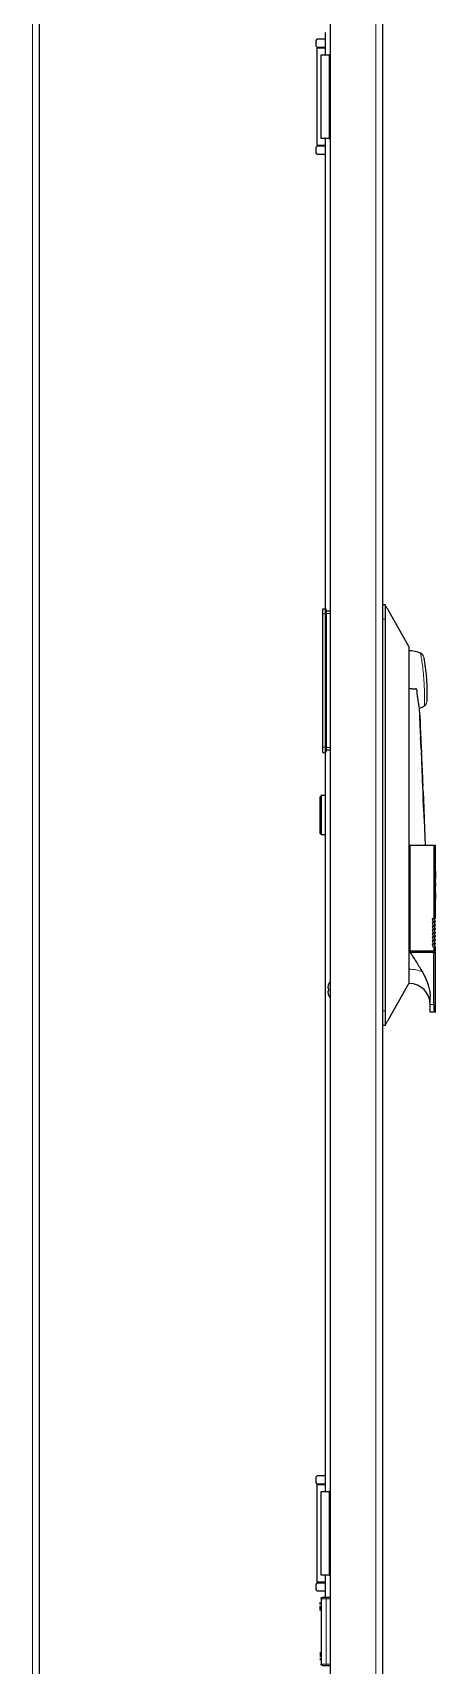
# Model space of a CAD drawing. Header units: millimetres. Extents: x -596 to 1663, y -811 to 1017.
# Drawn here: x 383 to 537, y -240 to 385 of the extents above; entities that cross this region are included whole.
import ezdxf

# ---------------------------------------------------------------- set-up
doc = ezdxf.new("R2010")
doc.units = ezdxf.units.MM

msp = doc.modelspace()

# ---------------------------------------------------------------- linework, layer by layer
at = {"color": 7, "linetype": 'Continuous', "lineweight": 25}
for p, q in [((385.73, -691.96), (385.73, 863.04)), ((497.27, -691.96), (497.27, 863.04)), ((517.27, 860.44), (517.27, 163.04)), ((491.72, 382.04), (491.72, 380.04)), ((495.27, 382.54), (492.22, 382.54)), ((495.27, 385.04), (495.27, 376.54)), ((492.22, 379.54), (495.27, 379.54)), ((492.22, 379.54), (492.22, 379.24)), ((492.22, 341.84), (492.22, 379.24)), ((492.22, 379.24), (495.22, 379.24)), ((493.77, 376.54), (496.77, 376.54)), ((493.77, 344.54), (493.77, 376.54)), ((494.72, 379.54), (494.72, 379.24)), ((495.22, 379.24), (495.27, 379.24)), ((497.27, 376.54), (496.77, 376.54)), ((496.77, 344.54), (493.77, 344.54)), ((495.27, 344.54), (495.27, 164.54)), ((496.77, 344.54), (497.27, 344.54)), ((491.72, 341.04), (491.72, 339.04)), ((495.22, 341.84), (492.22, 341.84)), ((492.22, 341.84), (492.22, 341.54)), ((495.27, 341.54), (492.22, 341.54)), ((492.22, 338.54), (495.27, 338.54)), ((494.72, 341.84), (494.72, 341.54)), ((495.27, 341.84), (495.22, 341.84)), ((494.37, 162.54), (494.37, 164.54)), ((494.37, 164.54), (495.27, 164.54)), ((494.37, 111.54), (494.37, 162.54)), ((495.67, 164.14), (495.67, 162.54)), ((495.67, 163.74), (497.27, 163.74)), ((495.67, 162.54), (495.67, 111.54)), ((518.27, 166.04), (517.27, 166.04)), ((517.27, 163.04), (517.27, 160.54)), ((527.27, 150.04), (519.35, 164.13)), ((517.27, 160.54), (517.27, 10.54)), ((518.27, 160.54), (518.27, 10.54)), ((527.27, 150.04), (527.27, 144.57)), ((527.27, 144.57), (527.27, 137.04)), ((527.27, 137.04), (527.27, 34.04)), ((531.79, 117.37), (531.39, 126.56)), ((534.21, 128.98), (534.22, 129.17)), ((531.51, 123.34), (531.46, 123.72)), ((531.52, 123.34), (531.47, 123.72)), ((531.47, 123.72), (531.59, 120.56)), ((531.52, 123.05), (531.51, 123.34)), ((531.52, 123.34), (531.51, 123.34)), ((531.53, 123.05), (531.52, 123.34)), ((531.53, 123.05), (531.52, 123.05)), ((531.88, 115.28), (531.78, 117.37)), ((531.79, 117.36), (531.78, 117.36)), ((532.06, 111.38), (531.83, 115.17)), ((532.04, 111.77), (531.9, 114.87)), ((531.9, 113.48), (532.14, 109.49)), ((494.37, 109.54), (494.37, 111.54)), ((494.37, 109.54), (495.27, 109.54)), ((495.27, 109.54), (495.27, -173.46)), ((495.67, 111.54), (495.67, 109.94)), ((497.27, 110.34), (495.67, 110.34)), ((532.03, 111.77), (532.06, 111.38)), ((532.1, 110.12), (532.05, 111.38)), ((532.06, 111.38), (532.05, 111.38)), ((532.08, 109.49), (532.07, 109.49)), ((532.14, 109.49), (532.08, 109.49)), ((532.23, 107.26), (532.13, 109.49)), ((532.17, 107.26), (532.17, 107.27)), ((532.17, 107.26), (532.17, 107.26)), ((532.29, 106), (532.24, 107.26)), ((532.28, 105.99), (532.28, 106)), ((532.39, 103.54), (532.3, 105.68)), ((532.4, 103.54), (532.39, 103.54)), ((532.6, 98.99), (532.4, 103.57)), ((532.45, 101.52), (532.49, 100.55)), ((532.46, 101.52), (532.5, 100.55)), ((532.57, 98.99), (532.56, 98.99)), ((532.69, 96.63), (532.59, 98.99)), ((532.64, 96.63), (532.64, 96.63)), ((532.81, 94.16), (532.7, 96.63)), ((532.76, 94.92), (532.77, 94.92)), ((532.77, 94.92), (532.78, 94.92)), ((532.8, 94.4), (532.79, 94.54)), ((532.82, 93.99), (532.8, 94.28)), ((493.77, 93.04), (493.27, 92.54)), ((493.27, 85.54), (493.27, 92.54)), ((495.27, 93.04), (493.77, 93.04)), ((493.77, 93.04), (493.77, 85.54)), ((532.84, 92.69), (532.82, 92.69)), ((532.85, 92.69), (532.83, 92.69)), ((532.89, 92.23), (532.84, 93.47)), ((532.87, 91.9), (532.84, 92.69)), ((532.88, 91.9), (532.85, 92.69)), ((532.86, 91.9), (532.85, 91.9)), ((532.86, 91.9), (532.88, 91.9)), ((532.87, 92.72), (532.92, 91.62)), ((532.91, 91.91), (532.89, 92.23)), ((532.95, 91.02), (532.91, 91.81)), ((533, 89.78), (532.95, 91.02)), ((533.04, 88.98), (533.02, 89.25)), ((533.05, 88.73), (533.04, 88.86)), ((533.18, 85.66), (533.06, 88.33)), ((533.06, 88.26), (533.06, 88.26)), ((533.07, 88.26), (533.07, 88.26)), ((493.27, 78.54), (493.27, 85.54)), ((493.77, 85.54), (493.77, 78.04)), ((533.18, 84.19), (533.12, 85.64)), ((533.14, 85.66), (533.13, 85.66)), ((533.26, 83.54), (533.17, 85.66)), ((533.69, 74.04), (533.27, 83.55)), ((493.27, 78.54), (493.77, 78.04)), ((493.77, 78.04), (495.27, 78.04)), ((527.27, 74.04), (527.48, 74.04)), ((527.48, 74.04), (527.72, 74.04)), ((527.72, 74.04), (527.72, 33.54)), ((527.72, 74.04), (536.83, 74.04)), ((536.83, 74.04), (536.83, 46.04)), ((536.83, 74.04), (537.48, 74.04)), ((537.23, 69.04), (537.48, 69.04)), ((537.23, 69.04), (537.23, 59.28)), ((537.47, 67.09), (537.47, 69.04)), ((537.48, 69.04), (537.48, 74.04)), ((537.35, 67.09), (537.35, 61.24)), ((537.36, 67.09), (537.35, 67.09)), ((537.36, 67.09), (537.36, 61.24)), ((537.36, 67.09), (537.48, 67.09)), ((537.48, 66.12), (537.41, 66.12)), ((537.41, 66.12), (537.41, 61.24)), ((537.46, 64.16), (537.46, 61.24)), ((537.47, 64.16), (537.46, 64.16)), ((537.47, 64.16), (537.47, 66.12)), ((537.47, 64.16), (537.47, 61.24)), ((537.47, 64.16), (537.48, 64.16)), ((537.48, 66.12), (537.48, 67.09)), ((537.48, 61.24), (537.48, 64.16)), ((537.41, 59.28), (537.23, 59.28)), ((537.36, 61.24), (537.35, 61.24)), ((537.41, 61.24), (537.36, 61.24)), ((537.41, 59.28), (537.41, 56.36)), ((537.48, 56.36), (537.41, 56.36)), ((537.47, 61.24), (537.46, 61.24)), ((537.46, 59.28), (537.46, 58.31)), ((537.47, 59.28), (537.46, 59.28)), ((537.47, 58.31), (537.46, 58.31)), ((537.47, 59.28), (537.47, 61.24)), ((537.48, 61.24), (537.47, 61.24)), ((537.47, 59.28), (537.47, 58.31)), ((537.47, 59.28), (537.48, 59.28)), ((537.47, 56.36), (537.47, 58.31)), ((537.48, 58.31), (537.47, 58.31)), ((537.48, 58.31), (537.48, 59.28)), ((537.48, 55.48), (537.48, 56.36)), ((537.37, 55.48), (537.23, 55.48)), ((537.23, 55.48), (537.23, 52.51)), ((537.23, 52.51), (537.3, 52.51)), ((537.29, 54.99), (537.29, 54.19)), ((537.3, 54.99), (537.29, 54.99)), ((537.3, 54.19), (537.29, 54.19)), ((537.29, 53.69), (537.29, 52.51)), ((537.3, 53.69), (537.29, 53.69)), ((537.3, 54.99), (537.3, 54.19)), ((537.3, 54.99), (537.36, 54.99)), ((537.36, 54.19), (537.3, 54.19)), ((537.3, 53.69), (537.3, 52.51)), ((537.3, 53.69), (537.35, 53.69)), ((537.38, 52.51), (537.4, 52.51)), ((537.4, 53.95), (537.39, 53.95)), ((537.39, 52.51), (537.43, 52.51)), ((537.43, 54.65), (537.42, 54.65)), ((537.43, 53.31), (537.42, 53.31)), ((537.42, 52.95), (537.42, 52.93)), ((537.43, 52.95), (537.42, 52.95)), ((537.43, 52.93), (537.42, 52.93)), ((537.42, 52.61), (537.42, 52.51)), ((537.43, 52.61), (537.42, 52.61)), ((537.43, 52.95), (537.43, 52.93)), ((537.43, 52.61), (537.43, 52.51)), ((537.47, 55.48), (537.44, 52.51)), ((537.44, 52.51), (537.47, 52.51)), ((537.46, 53.62), (537.47, 54.89)), ((537.47, 53.62), (537.46, 53.62)), ((537.46, 52.51), (537.46, 53.12)), ((537.47, 53.12), (537.46, 53.12)), ((537.48, 55.48), (537.47, 55.48)), ((537.48, 54.89), (537.47, 54.89)), ((537.47, 53.62), (537.48, 54.89)), ((537.47, 53.12), (537.47, 53.94)), ((537.47, 53.62), (537.48, 53.62)), ((537.47, 53.12), (537.48, 53.12)), ((537.47, 52.51), (537.47, 53.12)), ((537.48, 54.85), (537.48, 55.48)), ((537.48, 54.89), (537.48, 53.62)), ((537.48, 46.04), (537.48, 53.12)), ((536.29, 45.94), (536.72, 45.94)), ((536.29, 44.54), (536.72, 44.54)), ((537.38, 45.94), (536.72, 45.94)), ((537.38, 44.54), (536.72, 44.54)), ((537.48, 44.64), (536.83, 44.64)), ((537.48, 44.64), (536.98, 45.94)), ((537.48, 43.24), (536.98, 44.54)), ((536.29, 43.14), (536.72, 43.14)), ((536.29, 41.74), (536.72, 41.74)), ((536.29, 40.34), (536.72, 40.34)), ((536.29, 38.94), (536.72, 38.94)), ((536.29, 37.54), (536.72, 37.54)), ((537.38, 43.14), (536.72, 43.14)), ((537.38, 41.74), (536.72, 41.74)), ((537.38, 40.34), (536.72, 40.34)), ((537.38, 38.94), (536.72, 38.94)), ((537.38, 37.54), (536.72, 37.54)), ((537.48, 43.24), (536.83, 43.24)), ((537.48, 41.84), (536.83, 41.84)), ((537.48, 40.44), (536.83, 40.44)), ((537.48, 39.04), (536.83, 39.04)), ((537.48, 37.64), (536.83, 37.64)), ((537.48, 41.84), (536.98, 43.14)), ((537.48, 40.44), (536.98, 41.74)), ((537.48, 39.04), (536.98, 40.34)), ((537.48, 37.64), (536.98, 38.94)), ((537.48, 36.24), (536.98, 37.54)), ((527.27, 34.04), (527.27, 33.04)), ((527.27, 33.54), (527.48, 33.54)), ((527.48, 33.04), (527.27, 33.04)), ((527.48, 33.54), (527.72, 33.54)), ((527.48, 33.04), (527.72, 33.04)), ((527.72, 33.54), (536.83, 33.54)), ((527.72, 33.04), (536.83, 33.04)), ((535.48, 33.04), (535.46, 33.54)), ((536.29, 36.14), (536.72, 36.14)), ((537.38, 36.14), (536.72, 36.14)), ((537.48, 36.24), (536.83, 36.24)), ((536.83, 34.84), (536.83, 33.54)), ((537.48, 34.84), (536.83, 34.84)), ((536.83, 33.54), (537.48, 33.54)), ((536.83, 13.04), (536.83, 33.04)), ((536.83, 33.04), (537.48, 33.04)), ((537.48, 34.84), (536.98, 36.14)), ((537.48, 33.54), (537.48, 34.84)), ((537.48, 10.04), (537.48, 33.04)), ((527.27, 26.51), (527.27, 21.04)), ((496.25, 19.32), (496.56, 19.24)), ((496.56, 20.69), (496.56, 20.61)), ((496.56, 19.24), (496.56, 18.15)), ((519.35, 6.96), (527.27, 21.04)), ((527.27, 21.04), (527.48, 21.04)), ((496.56, 18.15), (496.25, 18.06)), ((496.56, 16.77), (496.56, 16.7)), ((535.48, 13.04), (535.48, 16.13)), ((517.27, 10.54), (517.27, 8.05)), ((517.27, 8.05), (517.27, -689.36)), ((537.2, 10.04), (535.48, 10.04)), ((537.48, 10.04), (537.2, 10.04)), ((518.27, 5.04), (517.27, 5.04)), ((491.72, -167.96), (491.72, -169.96)), ((495.27, -167.46), (492.22, -167.46)), ((492.22, -170.46), (495.27, -170.46)), ((492.22, -170.46), (492.22, -170.76)), ((492.22, -208.16), (492.22, -170.76)), ((492.22, -170.76), (495.22, -170.76)), ((493.77, -173.46), (496.77, -173.46)), ((493.77, -205.46), (493.77, -173.46)), ((494.72, -170.46), (494.72, -170.76)), ((495.22, -170.76), (495.27, -170.76)), ((497.27, -173.46), (496.77, -173.46)), ((496.77, -205.46), (493.77, -205.46)), ((495.27, -205.46), (495.27, -213.96)), ((496.77, -205.46), (497.27, -205.46)), ((491.72, -208.96), (491.72, -210.96)), ((495.22, -208.16), (492.22, -208.16)), ((492.22, -208.16), (492.22, -208.46)), ((495.27, -208.46), (492.22, -208.46)), ((492.22, -211.46), (495.27, -211.46)), ((494.72, -208.16), (494.72, -208.46)), ((495.27, -208.16), (495.22, -208.16)), ((493.67, -214.46), (493.67, -239.46)), ((497.27, -213.96), (495.67, -213.96)), ((495.67, -239.96), (497.27, -239.96))]:
    msp.add_line(p, q, dxfattribs=at)
at = {"color": 8, "linetype": 'Continuous', "lineweight": 18}
for p, q in [((514.67, -691.96), (514.67, 863.04)), ((383.13, -689.36), (383.13, 860.44)), ((495.22, 379.24), (495.22, 379.54)), ((495.22, 376.54), (495.22, 379.24)), ((496.77, 344.54), (496.77, 376.54)), ((495.22, 341.84), (495.22, 344.54)), ((495.22, 341.54), (495.22, 341.84)), ((494.37, 162.54), (495.27, 162.54)), ((495.27, 162.54), (495.27, 164.54)), ((495.27, 111.54), (495.27, 162.54)), ((495.27, 162.54), (495.67, 162.54)), ((497.27, 162.74), (495.67, 162.74)), ((518.27, 160.54), (517.27, 160.54)), ((494.37, 111.54), (495.27, 111.54)), ((495.27, 111.54), (495.67, 111.54)), ((495.27, 109.54), (495.27, 111.54)), ((495.67, 111.34), (497.27, 111.34)), ((532.46, 101.52), (532.45, 101.52)), ((532.5, 100.55), (532.49, 100.55)), ((527.48, 74.04), (527.48, 33.54)), ((536.83, 46.04), (537.48, 46.04)), ((527.48, 26.51), (527.27, 26.51)), ((527.48, 21.04), (527.48, 26.51)), ((535.48, 13.04), (536.83, 13.04)), ((518.27, 10.54), (517.27, 10.54)), ((495.22, -170.76), (495.22, -170.46)), ((495.22, -173.46), (495.22, -170.76)), ((496.77, -205.46), (496.77, -173.46)), ((495.22, -208.16), (495.22, -205.46)), ((495.22, -208.46), (495.22, -208.16)), ((495.67, -214.46), (497.27, -214.46)), ((495.67, -239.46), (495.67, -214.46)), ((497.27, -239.46), (495.67, -239.46))]:
    msp.add_line(p, q, dxfattribs=at)
at = {"color": 7, "linetype": 'Continuous', "lineweight": 25, "flags": 128}
for points in [[(531.83, 115.17), (531.87, 114.22), (531.9, 113.48)], [(532.08, 109.49), (532.13, 108.24), (532.17, 107.26)], [(532.45, 100.86), (532.56, 98.49), (532.64, 96.63)], [(532.49, 100.55), (532.53, 99.68), (532.56, 98.99)], [(532.5, 100.55), (532.54, 99.68), (532.57, 98.99)], [(532.84, 92.04), (533.03, 87.65), (533.18, 84.19)], [(533.13, 85.66), (532.97, 89.15), (532.85, 91.9)], [(533.14, 85.66), (532.98, 89.15), (532.86, 91.9)], [(537.39, 53.21), (537.39, 53.03), (537.39, 52.89)], [(537.42, 52.95), (537.42, 53.15), (537.42, 53.31)], [(537.43, 52.95), (537.43, 53.15), (537.43, 53.31)]]:
    msp.add_lwpolyline(points, dxfattribs=at)
at = {"color": 7, "linetype": 'Continuous', "lineweight": 25}
for centre, radius, start, end in [((492.22, 382.04), 0.5, 90, 180), ((492.22, 380.04), 0.5, 180, 270), ((492.22, 341.04), 0.5, 90, 180), ((492.22, 339.04), 0.5, 180, 270), ((495.27, 164.14), 0.4, 0, 90), ((527.27, 137.04), 11.4, 66.37549, 90), ((527.27, 137.04), 11.4, 291.36213, 301.71629), ((495.27, 109.94), 0.4, 270, 0), ((537.38, 46.04), 0.1, 270, 360), ((537.38, 44.64), 0.1, 270, 0), ((537.38, 43.24), 0.1, 270, 0), ((537.38, 41.84), 0.1, 270, 0), ((537.38, 40.44), 0.1, 270, 360), ((537.38, 39.04), 0.1, 270, 0), ((537.38, 37.64), 0.1, 270, 0), ((537.38, 36.24), 0.1, 270, 0), ((501.66, 18.7), 5.45, 159.42245, 173.41237), ((501.52, 18.69), 5.35, 142.60007, 158.09132), ((527.48, 13.04), 8, 0, 90), ((501.66, 18.69), 5.45, 186.58763, 200.57755), ((501.52, 18.69), 5.35, 201.90868, 217.39993), ((492.22, -167.96), 0.5, 90, 180), ((492.22, -169.96), 0.5, 180, 270), ((492.22, -208.96), 0.5, 90, 180), ((492.22, -210.96), 0.5, 180, 270)]:
    msp.add_arc(centre, radius, start, end, dxfattribs=at)
at = {"color": 8, "linetype": 'Continuous', "lineweight": 18}
msp.add_arc((527.63, 14.45), 12.07, 66.28954, 90.71323, dxfattribs=at)
at = {"color": 7, "linetype": 'Continuous', "lineweight": 25}
for points, knots in [([(518.27, 166.04), (518.27, 165.98), (518.27, 165.86), (518.27, 164.91), (518.27, 163.52), (518.27, 161.97), (518.27, 160.95), (518.27, 160.54)], [0, 0, 0, 0, 0.214694, 0.429388, 0.644082, 0.858775, 1, 1, 1, 1]), ([(519.35, 164.13), (519.16, 164.43), (518.8, 165.01), (518.45, 165.71), (518.28, 166.05)], [0, 0, 0, 0, 0.5253232, 1, 1, 1, 1]), ([(532.9, 146.28), (532.88, 146.34), (532.82, 146.52), (532.64, 146.83), (532.33, 147.21), (532.02, 147.38), (531.85, 147.47)], [0, 0, 0, 0, 0.124152, 0.341643, 0.649974, 1, 1, 1, 1]), ([(532.98, 145.94), (532.97, 145.97), (532.96, 146.06), (533.05, 145.56), (533.25, 144.37), (533.59, 142.14), (533.9, 139.38), (534.14, 136.43), (534.25, 133.65), (534.27, 131.33), (534.24, 129.7), (534.21, 129.04), (534.21, 128.99), (534.21, 128.98)], [0, 0, 0, 0, 0.030403, 0.098769, 0.206023, 0.316924, 0.429796, 0.54227, 0.652144, 0.75822, 0.860909, 0.962167, 1, 1, 1, 1]), ([(531.37, 126.56), (531.37, 126.55), (531.38, 126.53), (531.13, 127.89), (530.81, 130.09), (530.52, 132.16), (530.45, 133.38), (530.21, 133.76), (530.14, 133.8), (530.08, 133.83), (529.95, 133.81), (529.51, 133.74), (528.58, 133.71), (527.77, 133.92), (527.29, 134.04)], [0, 0, 0, 0, 0.1420884, 0.3674634, 0.5915606, 0.7394261, 0.8133096, 0.8201913, 0.8256124, 0.8293026, 0.8330422, 0.8487573, 0.9118768, 1, 1, 1, 1]), ([(533.27, 127.37), (533.35, 127.42), (533.57, 127.55), (533.82, 127.84), (534.03, 128.18), (534.13, 128.46), (534.17, 128.62), (534.18, 128.68)], [0, 0, 0, 0, 0.1747015, 0.4583416, 0.6963812, 0.8885007, 1, 1, 1, 1]), ([(531.62, 120.62), (531.6, 121.06), (531.56, 121.93), (531.54, 122.68), (531.53, 123.05)], [0, 0, 0, 0, 0.500963, 1, 1, 1, 1]), ([(531.59, 120.56), (531.62, 119.97), (531.67, 118.79), (531.76, 117.09), (531.84, 115.77), (531.89, 115.12), (531.9, 114.89), (531.9, 114.87), (531.9, 114.86)], [0, 0, 0, 0, 0.250282, 0.499393, 0.748791, 0.874699, 0.937286, 1, 1, 1, 1]), ([(531.79, 117.36), (531.79, 117.38), (531.79, 117.41), (531.78, 117.67), (531.75, 118.02), (531.72, 118.61), (531.67, 119.49), (531.63, 120.24), (531.62, 120.62)], [0, 0, 0, 0, 0.124416, 0.248357, 0.373982, 0.500169, 0.7494, 1, 1, 1, 1]), ([(532.29, 105.97), (532.29, 106.01), (532.29, 106.09), (532.29, 105.76), (532.3, 105.17), (532.32, 104.65), (532.32, 104.39)], [0, 0, 0, 0, 0.248736, 0.498686, 0.748107, 1, 1, 1, 1]), ([(532.32, 104.39), (532.33, 104.12), (532.35, 103.57), (532.39, 102.37), (532.43, 101.46), (532.45, 100.86)], [0, 0, 0, 0, 0.249362, 0.499672, 1, 1, 1, 1]), ([(532.39, 103.54), (532.39, 103.53), (532.39, 103.52), (532.39, 103.34), (532.39, 103.1), (532.4, 102.74), (532.42, 102.22), (532.44, 101.8), (532.45, 101.52)], [0, 0, 0, 0, 0.249432, 0.37514, 0.499356, 0.623458, 0.749245, 1, 1, 1, 1]), ([(532.4, 103.54), (532.4, 103.53), (532.4, 103.52), (532.4, 103.34), (532.4, 103.1), (532.41, 102.74), (532.43, 102.22), (532.45, 101.8), (532.46, 101.52)], [0, 0, 0, 0, 0.249432, 0.37514, 0.499356, 0.623458, 0.749245, 1, 1, 1, 1]), ([(532.79, 94.54), (532.79, 94.48), (532.8, 94.36), (532.81, 93.94), (532.83, 93.31), (532.86, 92.48), (532.89, 91.91), (532.9, 91.62)], [0, 0, 0, 0, 0.1246, 0.248977, 0.500405, 0.749333, 1, 1, 1, 1]), ([(532.91, 91.62), (532.89, 92.14), (532.86, 92.92), (532.82, 93.88), (532.81, 94.23), (532.8, 94.4)], [0, 0, 0, 0, 0.4989654, 0.749922, 1, 1, 1, 1]), ([(532.92, 91.62), (532.9, 92.05), (532.87, 92.68), (532.84, 93.48), (532.82, 93.82), (532.82, 93.99)], [0, 0, 0, 0, 0.50146, 0.750257, 1, 1, 1, 1]), ([(532.83, 92.69), (532.83, 92.68), (532.83, 92.66), (532.83, 92.51), (532.83, 92.33), (532.83, 92.17), (532.84, 92.08), (532.84, 92.04)], [0, 0, 0, 0, 0.249445, 0.498999, 0.74851, 0.873859, 1, 1, 1, 1]), ([(532.9, 91.62), (532.91, 91.34), (532.94, 90.78), (532.98, 89.96), (533.01, 89.34), (533.04, 88.92), (533.04, 88.79), (533.05, 88.73)], [0, 0, 0, 0, 0.2487307, 0.4973773, 0.750528, 0.8752331, 1, 1, 1, 1]), ([(533.04, 88.86), (533.03, 89.03), (533.02, 89.38), (532.97, 90.33), (532.93, 91.11), (532.91, 91.62)], [0, 0, 0, 0, 0.249575, 0.500842, 1, 1, 1, 1]), ([(532.92, 91.62), (532.94, 91.24), (532.96, 90.77), (532.98, 90.35), (532.98, 90.26)], [0, 0, 0, 0, 0.802786, 1, 1, 1, 1]), ([(533.02, 89.25), (533.02, 89.43), (533, 89.77), (532.97, 90.57), (532.94, 91.2), (532.92, 91.62)], [0, 0, 0, 0, 0.2508953, 0.500775, 1, 1, 1, 1]), ([(533.05, 88.69), (533.05, 88.62), (533.06, 88.44), (533.06, 88.33), (533.07, 88.26)], [0, 0, 0, 0, 0.3349706, 1, 1, 1, 1]), ([(533.18, 84.19), (533.18, 84.15), (533.19, 84.07), (533.2, 83.9), (533.21, 83.72), (533.22, 83.57), (533.23, 83.55), (533.23, 83.54)], [0, 0, 0, 0, 0.125388, 0.250591, 0.500192, 0.749805, 1, 1, 1, 1]), ([(537.35, 53.69), (537.36, 53.69), (537.37, 53.69), (537.38, 53.63), (537.38, 53.56), (537.39, 53.46), (537.39, 53.34), (537.39, 53.25), (537.39, 53.21)], [0, 0, 0, 0, 0.362307, 0.499762, 0.603895, 0.707751, 0.888159, 1, 1, 1, 1]), ([(537.42, 54.65), (537.42, 54.72), (537.42, 54.88), (537.42, 55.09), (537.41, 55.25), (537.39, 55.46), (537.37, 55.47), (537.36, 55.48)], [0, 0, 0, 0, 0.125885, 0.250002, 0.375256, 0.501237, 1, 1, 1, 1]), ([(537.36, 54.99), (537.37, 54.98), (537.38, 54.97), (537.39, 54.87), (537.39, 54.78), (537.39, 54.68), (537.39, 54.62), (537.39, 54.59)], [0, 0, 0, 0, 0.464779, 0.639498, 0.766783, 0.894486, 1, 1, 1, 1]), ([(537.39, 54.59), (537.39, 54.54), (537.39, 54.47), (537.39, 54.37), (537.39, 54.28), (537.38, 54.2), (537.37, 54.19), (537.36, 54.19)], [0, 0, 0, 0, 0.144848, 0.259554, 0.374146, 0.548842, 1, 1, 1, 1]), ([(537.43, 54.65), (537.43, 54.74), (537.43, 54.9), (537.42, 55.11), (537.42, 55.28), (537.4, 55.46), (537.38, 55.47), (537.37, 55.48)], [0, 0, 0, 0, 0.149141, 0.264134, 0.378852, 0.560232, 1, 1, 1, 1]), ([(537.39, 53.95), (537.4, 53.97), (537.41, 54.02), (537.41, 54.14), (537.42, 54.28), (537.42, 54.43), (537.42, 54.56), (537.42, 54.65)], [0, 0, 0, 0, 0.249783, 0.499064, 0.624235, 0.749653, 1, 1, 1, 1]), ([(537.42, 53.31), (537.42, 53.38), (537.41, 53.5), (537.41, 53.64), (537.41, 53.74), (537.41, 53.82), (537.4, 53.9), (537.4, 53.93), (537.39, 53.95)], [0, 0, 0, 0, 0.250367, 0.375745, 0.500635, 0.625633, 0.750126, 1, 1, 1, 1]), ([(537.39, 52.89), (537.39, 52.86), (537.39, 52.79), (537.39, 52.67), (537.39, 52.57), (537.39, 52.52), (537.39, 52.51)], [0, 0, 0, 0, 0.2561394, 0.5126978, 0.9190221, 1, 1, 1, 1]), ([(537.4, 53.95), (537.41, 53.98), (537.42, 54.04), (537.42, 54.21), (537.43, 54.4), (537.43, 54.55), (537.43, 54.63), (537.43, 54.65)], [0, 0, 0, 0, 0.331473, 0.546481, 0.762526, 0.960277, 1, 1, 1, 1]), ([(537.43, 53.31), (537.43, 53.41), (537.42, 53.57), (537.42, 53.76), (537.41, 53.89), (537.41, 53.93), (537.4, 53.95)], [0, 0, 0, 0, 0.336422, 0.52346, 0.710673, 1, 1, 1, 1]), ([(537.42, 52.61), (537.42, 52.61), (537.42, 52.63), (537.42, 52.67), (537.42, 52.77), (537.42, 52.87), (537.42, 52.93)], [0, 0, 0, 0, 0.1253633, 0.2500316, 0.4996752, 1, 1, 1, 1]), ([(537.43, 52.61), (537.43, 52.62), (537.43, 52.64), (537.43, 52.72), (537.43, 52.82), (537.43, 52.9), (537.43, 52.93)], [0, 0, 0, 0, 0.20263, 0.420406, 0.728008, 1, 1, 1, 1]), ([(536.82, 44.64), (536.73, 44.86), (536.6, 45.19), (536.42, 45.62), (536.33, 45.84), (536.29, 45.94)], [0, 0, 0, 0, 0.499993, 0.749996, 1, 1, 1, 1]), ([(536.82, 43.24), (536.73, 43.46), (536.6, 43.79), (536.42, 44.22), (536.33, 44.44), (536.29, 44.54)], [0, 0, 0, 0, 0.499993, 0.749996, 1, 1, 1, 1]), ([(536.72, 45.94), (536.73, 45.95), (536.76, 45.95), (536.8, 45.97), (536.82, 46), (536.82, 46.03), (536.83, 46.04), (536.83, 46.04)], [0, 0, 0, 0, 0.295691, 0.568687, 0.759853, 0.951912, 1, 1, 1, 1]), ([(536.72, 44.54), (536.73, 44.55), (536.76, 44.55), (536.8, 44.57), (536.82, 44.6), (536.82, 44.63), (536.83, 44.64), (536.83, 44.64)], [0, 0, 0, 0, 0.295691, 0.568687, 0.759853, 0.951912, 1, 1, 1, 1]), ([(536.82, 41.84), (536.73, 42.06), (536.6, 42.39), (536.42, 42.82), (536.33, 43.04), (536.29, 43.14)], [0, 0, 0, 0, 0.499993, 0.749996, 1, 1, 1, 1]), ([(536.82, 40.44), (536.73, 40.66), (536.6, 40.99), (536.42, 41.42), (536.33, 41.64), (536.29, 41.74)], [0, 0, 0, 0, 0.499993, 0.749996, 1, 1, 1, 1]), ([(536.82, 39.04), (536.73, 39.26), (536.6, 39.59), (536.42, 40.02), (536.33, 40.24), (536.29, 40.34)], [0, 0, 0, 0, 0.4999933, 0.7499958, 1, 1, 1, 1]), ([(536.82, 37.64), (536.73, 37.86), (536.6, 38.19), (536.42, 38.62), (536.33, 38.84), (536.29, 38.94)], [0, 0, 0, 0, 0.499993, 0.749996, 1, 1, 1, 1]), ([(536.82, 36.24), (536.73, 36.46), (536.6, 36.79), (536.42, 37.22), (536.33, 37.44), (536.29, 37.54)], [0, 0, 0, 0, 0.499993, 0.749996, 1, 1, 1, 1]), ([(536.72, 43.14), (536.73, 43.15), (536.76, 43.15), (536.8, 43.17), (536.82, 43.2), (536.82, 43.23), (536.83, 43.24), (536.83, 43.24)], [0, 0, 0, 0, 0.2956914, 0.5686867, 0.7598531, 0.9519121, 1, 1, 1, 1]), ([(536.72, 41.74), (536.73, 41.75), (536.76, 41.75), (536.8, 41.77), (536.82, 41.8), (536.82, 41.83), (536.83, 41.84), (536.83, 41.84)], [0, 0, 0, 0, 0.2956914, 0.5686867, 0.7598531, 0.9519121, 1, 1, 1, 1]), ([(536.72, 40.34), (536.73, 40.35), (536.76, 40.35), (536.8, 40.37), (536.82, 40.4), (536.82, 40.43), (536.83, 40.44), (536.83, 40.44)], [0, 0, 0, 0, 0.295691, 0.568687, 0.759853, 0.951912, 1, 1, 1, 1]), ([(536.72, 38.94), (536.73, 38.95), (536.76, 38.95), (536.8, 38.97), (536.82, 39), (536.82, 39.03), (536.83, 39.04), (536.83, 39.04)], [0, 0, 0, 0, 0.295691, 0.568687, 0.759853, 0.951912, 1, 1, 1, 1]), ([(536.72, 37.54), (536.73, 37.55), (536.76, 37.55), (536.8, 37.57), (536.82, 37.6), (536.82, 37.63), (536.83, 37.64), (536.83, 37.64)], [0, 0, 0, 0, 0.295691, 0.568687, 0.759853, 0.951912, 1, 1, 1, 1]), ([(527.27, 33.04), (527.27, 31.91), (527.27, 29.58), (527.27, 27.56), (527.27, 26.51)], [0, 0, 0, 0, 0.484389, 1, 1, 1, 1]), ([(527.72, 33.04), (528.54, 31.8), (530.19, 29.31), (531.72, 26.77), (532.48, 25.5)], [0, 0, 0, 0, 0.499713, 1, 1, 1, 1]), ([(536.82, 34.84), (536.73, 35.06), (536.6, 35.39), (536.42, 35.82), (536.33, 36.04), (536.29, 36.14)], [0, 0, 0, 0, 0.499993, 0.749996, 1, 1, 1, 1]), ([(536.72, 36.14), (536.73, 36.15), (536.76, 36.15), (536.8, 36.17), (536.82, 36.2), (536.82, 36.23), (536.83, 36.24), (536.83, 36.24)], [0, 0, 0, 0, 0.295691, 0.568687, 0.759853, 0.951912, 1, 1, 1, 1]), ([(532.48, 25.5), (533.09, 24.33), (534.33, 21.95), (535.34, 18.75), (535.45, 16.76), (535.48, 16.13)], [0, 0, 0, 0, 0.401015, 0.812371, 1, 1, 1, 1]), ([(535.48, 10.04), (535.48, 10.08), (535.48, 10.16), (535.48, 10.76), (535.48, 11.64), (535.48, 12.45), (535.48, 12.92), (535.48, 13.04)], [0, 0, 0, 0, 0.244194, 0.488981, 0.716656, 0.923156, 1, 1, 1, 1]), ([(536.83, 13.04), (536.83, 12.75), (536.84, 12.16), (536.9, 11.36), (536.98, 10.69), (537.08, 10.2), (537.16, 10.05), (537.2, 10.04), (537.2, 10.04)], [0, 0, 0, 0, 0.169896, 0.33938, 0.519039, 0.726848, 0.970472, 1, 1, 1, 1]), ([(518.27, 10.54), (518.27, 9.93), (518.27, 8.69), (518.27, 7.04), (518.27, 5.8), (518.27, 5.14), (518.27, 5.07), (518.27, 5.04)], [0, 0, 0, 0, 0.21469, 0.42938, 0.644073, 0.858767, 1, 1, 1, 1]), ([(518.28, 5.04), (518.45, 5.37), (518.8, 6.08), (519.16, 6.65), (519.35, 6.96)], [0, 0, 0, 0, 0.47459, 1, 1, 1, 1]), ([(493.37, -216.45), (493.37, -216.4), (493.37, -216.31), (493.37, -216.22), (493.37, -216.14), (493.37, -216.01), (493.37, -215.98), (493.37, -215.96)], [0, 0, 0, 0, 0.1246927, 0.1871822, 0.2497734, 0.5000394, 1, 1, 1, 1]), ([(493.37, -216.66), (493.37, -216.66), (493.37, -216.66), (493.37, -216.65), (493.37, -216.63), (493.37, -216.61), (493.37, -216.57), (493.37, -216.53), (493.37, -216.49), (493.37, -216.47), (493.37, -216.45)], [0, 0, 0, 0, 0.128825, 0.180169, 0.243397, 0.36986, 0.499864, 0.749649, 0.843476, 1, 1, 1, 1]), ([(493.37, -218.17), (493.37, -218.09), (493.37, -217.94), (493.37, -217.72), (493.37, -217.54), (493.37, -217.37), (493.37, -217.27), (493.37, -217.26), (493.37, -217.25)], [0, 0, 0, 0, 0.125049, 0.249886, 0.370856, 0.49982, 0.749609, 1, 1, 1, 1]), ([(493.37, -219.01), (493.37, -219.01), (493.37, -219), (493.37, -218.91), (493.37, -218.81), (493.37, -218.68), (493.37, -218.47), (493.37, -218.29), (493.37, -218.17)], [0, 0, 0, 0, 0.25007, 0.379181, 0.500499, 0.62417, 0.750842, 1, 1, 1, 1]), ([(493.37, -234.9), (493.37, -234.9), (493.37, -234.91), (493.37, -235), (493.37, -235.1), (493.37, -235.23), (493.37, -235.44), (493.37, -235.62), (493.37, -235.74)], [0, 0, 0, 0, 0.25007, 0.379559, 0.500499, 0.624556, 0.750843, 1, 1, 1, 1]), ([(493.37, -235.74), (493.37, -235.78), (493.37, -235.86), (493.37, -236.01), (493.37, -236.19), (493.37, -236.37), (493.37, -236.54), (493.37, -236.64), (493.37, -236.66), (493.37, -236.66)], [0, 0, 0, 0, 0.062637, 0.125278, 0.250072, 0.374841, 0.499994, 0.749696, 1, 1, 1, 1]), ([(493.37, -237.25), (493.37, -237.25), (493.37, -237.25), (493.37, -237.26), (493.37, -237.28), (493.37, -237.3), (493.37, -237.36), (493.37, -237.42), (493.37, -237.46)], [0, 0, 0, 0, 0.13107, 0.182437, 0.243796, 0.371388, 0.500442, 1, 1, 1, 1]), ([(493.37, -237.46), (493.37, -237.49), (493.37, -237.54), (493.37, -237.62), (493.37, -237.69), (493.37, -237.77), (493.37, -237.9), (493.37, -237.94), (493.37, -237.96)], [0, 0, 0, 0, 0.062686, 0.125173, 0.187628, 0.250185, 0.500314, 1, 1, 1, 1])]:
    msp.add_open_spline(points, degree=3, knots=knots, dxfattribs=at)
at = {"color": 8, "linetype": 'Continuous', "lineweight": 18}
for points, knots in [([(533.27, 127.35), (533.27, 127.36), (533.27, 127.42), (533.29, 128.19), (533.33, 130.12), (533.31, 132.86), (533.17, 136.16), (532.9, 139.65), (532.52, 142.92), (532.13, 145.55), (531.89, 146.95), (531.78, 147.54), (531.8, 147.43), (531.8, 147.4)], [0, 0, 0, 0, 0.038287, 0.14055, 0.24357, 0.349125, 0.457771, 0.568766, 0.680522, 0.791151, 0.899049, 0.96816, 1, 1, 1, 1]), ([(527.48, 26.51), (527.48, 26.51), (527.48, 26.6), (527.48, 27.19), (527.48, 28.35), (527.48, 30.05), (527.48, 31.63), (527.48, 32.64), (527.48, 33.04)], [0, 0, 0, 0, 0.000009, 0.046134, 0.306129, 0.566528, 0.826701, 1, 1, 1, 1])]:
    msp.add_open_spline(points, degree=3, knots=knots, dxfattribs=at)
at = {"color": 7, "linetype": 'Continuous', "lineweight": 25}
for points in [[(493.67, -214.46), (493.68, -214.39), (493.69, -214.26), (493.81, -214.09), (493.98, -213.98), (494.11, -213.96), (494.17, -213.96)], [(495.67, -213.96), (495.48, -213.96), (495.08, -213.96), (494.59, -213.96), (494.24, -213.96), (494.19, -213.96), (494.17, -213.96)], [(494.17, -239.96), (494.11, -239.95), (493.98, -239.93), (493.81, -239.82), (493.69, -239.65), (493.68, -239.52), (493.67, -239.46)], [(494.17, -239.96), (494.19, -239.96), (494.24, -239.96), (494.59, -239.96), (495.08, -239.96), (495.48, -239.96), (495.67, -239.96)]]:
    msp.add_open_spline(points, degree=3, dxfattribs=at)
at = {"color": 8, "linetype": 'Continuous', "lineweight": 18}
for points in [[(495.67, -214.46), (495.41, -214.46), (494.89, -214.46), (494.23, -214.46), (493.76, -214.46), (493.7, -214.46), (493.67, -214.46)], [(495.67, -213.96), (495.67, -213.96), (495.67, -213.98), (495.67, -214.09), (495.67, -214.26), (495.67, -214.39), (495.67, -214.46)], [(493.67, -239.46), (493.7, -239.46), (493.76, -239.46), (494.23, -239.46), (494.89, -239.46), (495.41, -239.46), (495.67, -239.46)], [(495.67, -239.46), (495.67, -239.52), (495.67, -239.65), (495.67, -239.82), (495.67, -239.93), (495.67, -239.95), (495.67, -239.96)]]:
    msp.add_open_spline(points, degree=3, dxfattribs=at)

doc.saveas('drawing.dxf')
